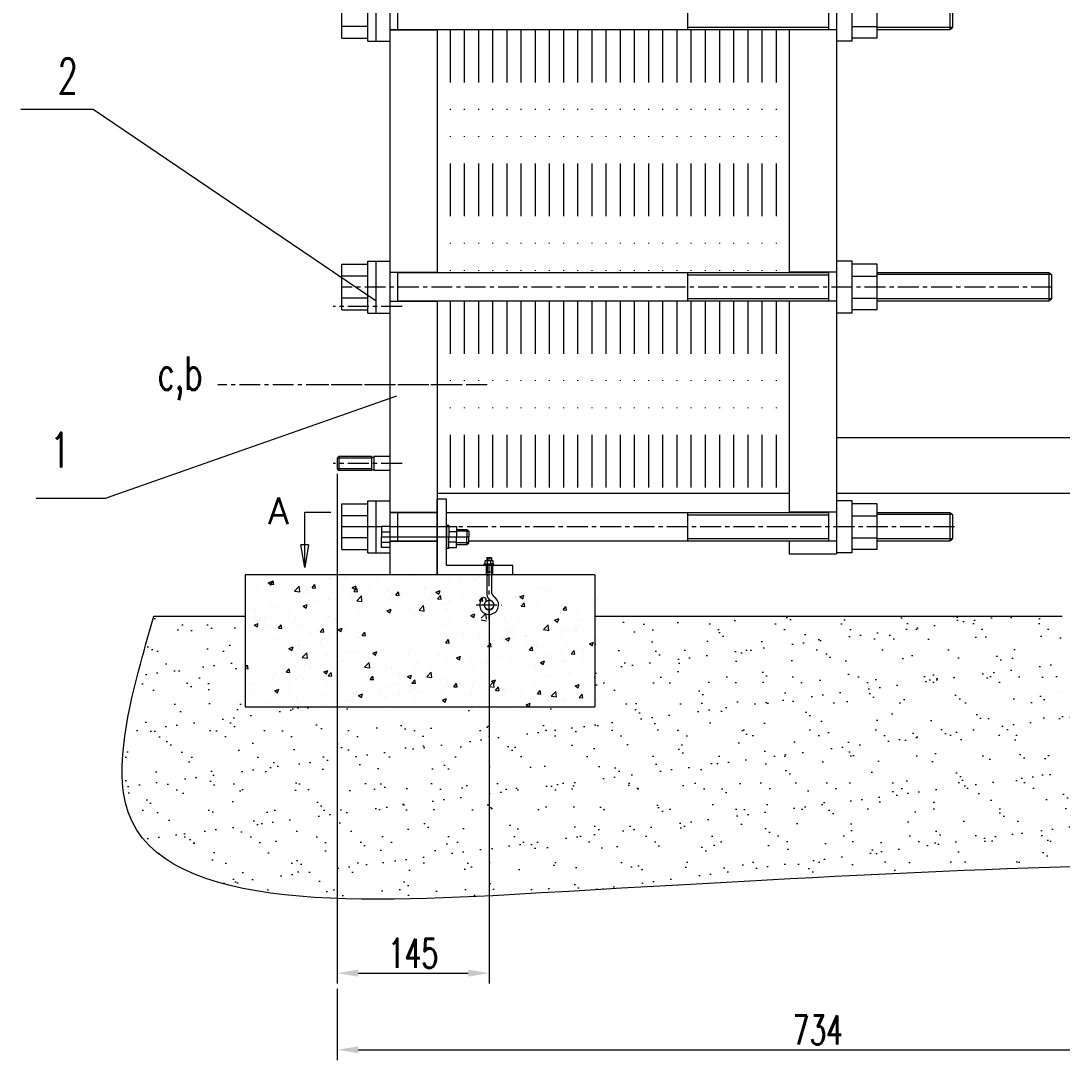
# Model space of a CAD drawing. Header units: millimetres. Extents: x -394 to 6212, y -2458 to 809.
# Drawn here: x 5057.6 to 5182.5, y -1776.5 to -1651.7 of the extents above; entities that cross this region are included whole.
import ezdxf

# ---------------------------------------------------------------- set-up
doc = ezdxf.new("R2010")
doc.units = ezdxf.units.MM
doc.header["$PDSIZE"] = -5
doc.linetypes.add('CENTERX2', pattern=[4, 2.5, -0.5, 0.5, -0.5])
doc.linetypes.add('DIVIDE', pattern=[31.75, 12.7, -6.35, 0, -6.35, 0, -6.35])
doc.layers.get('0').update_dxf_attribs({"lineweight": 18})
doc.layers.get('DEFPOINTS').update_dxf_attribs({"lineweight": 18})
for name, color, linetype, lineweight, true_color in [('1', 1, 'Continuous', 18, 0xff0000), ('2', 2, 'Continuous', 18, 0xffff00), ('3', 3, 'CENTERX2', 18, 0x00ff00), ('4', 4, 'DIVIDE', 18, 0x00ffff)]:
    doc.layers.add(name, color=color, linetype=linetype, lineweight=lineweight, true_color=true_color)
doc.styles.add('HZ', font='txt.shx', dxfattribs={"width": 0.67, "bigfont": 'hztxt.shx'})
doc.styles.get("Standard").update_dxf_attribs({"font": 'txt.shx', "bigfont": 'gbcbig.shx'})
doc.styles.add('STYLE1', font='txt.shx', dxfattribs={"width": 0.67, "bigfont": 'hztxt.shx'})
doc.dimstyles.new('STANDARD$0', dxfattribs={"dimtxt": 3.5, "dimasz": 2.5, "dimexe": 1.25, "dimexo": 0.625, "dimtad": 1, "dimdec": 4, "dimdsep": 46, "dimtxsty": 'HZ', "dimcen": 2.5, "dimdle": 5, "dimadec": 0, "dimazin": 0, "dimtfac": 1, "dimtmove": 0, "dimatfit": 3, "dimfxl": 1, "dimtolj": 1, "dimlwd": -1, "dimlwe": -1, "dimarcsym": 0})

# ---------------------------------------------------------------- blocks, each defined once
blk = doc.blocks.new('_CLOSED')
at = {"color": 0, "linetype": 'ByBlock', "lineweight": -2}
for p, q in [((-1, 0.166667), (0, 0)), ((-1, 0.166667), (-1, -0.166667)), ((0, 0), (-1, -0.166667)), ((0, 0), (-1, 0))]:
    blk.add_line(p, q, dxfattribs=at)
blk = doc.blocks.new('*D397')
at = {"color": 0}
for p, q in [((5095.53, -1706.1), (5095.53, -1767.28)), ((5113.76, -1722.46), (5113.76, -1767.28)), ((5098.03, -1766.03), (5111.26, -1766.03))]:
    blk.add_line(p, q, dxfattribs=at)
for points in [[(5098.03, -1765.61), (5098.03, -1766.45), (5095.53, -1766.03)], [(5111.26, -1765.61), (5111.26, -1766.45), (5113.76, -1766.03)]]:
    blk.add_solid(points, dxfattribs=at)
at = {"layer": 'DEFPOINTS', "color": 0}
for p in [(5095.53, -1705.48), (5113.76, -1721.83), (5113.76, -1766.03)]:
    blk.add_point(p, dxfattribs=at)
at = {"color": 0, "insert": (5104.64, -1763.65), "char_height": 3.5, "attachment_point": 5, "style": 'HZ'}
blk.add_mtext('\\A1;145', dxfattribs=at)
blk = doc.blocks.new('*D398')
at = {"color": 0}
for p, q in [((5210.91, -1718.84), (5210.91, -1776.48)), ((5095.53, -1767.9), (5095.53, -1776.48)), ((5098.03, -1775.23), (5208.41, -1775.23))]:
    blk.add_line(p, q, dxfattribs=at)
for points in [[(5098.03, -1774.81), (5098.03, -1775.64), (5095.53, -1775.23)], [(5208.41, -1774.81), (5208.41, -1775.64), (5210.91, -1775.23)]]:
    blk.add_solid(points, dxfattribs=at)
at = {"layer": 'DEFPOINTS', "color": 0}
for p in [(5210.91, -1718.22), (5095.53, -1767.28), (5210.91, -1775.23)]:
    blk.add_point(p, dxfattribs=at)
at = {"color": 0, "insert": (5153.22, -1772.85), "char_height": 3.5, "attachment_point": 5, "style": 'HZ'}
blk.add_mtext('\\A1;734', dxfattribs=at)

msp = doc.modelspace()

# ---------------------------------------------------------------- hatches: boundary and pattern name
at = {"layer": '2'}
h = msp.add_hatch(dxfattribs=at)
h.set_pattern_fill('AR-SAND', color=256, scale=0.1, style=0)
h.set_pattern_definition([(37.5, (3713.191, -2369.4967), (-0.160003, 4.894132), [0, -3.8608, 0, -4.318, 0, -4.1275]), (7.5, (3713.191, -2369.497), (4.495233, 7.16825), [0, -2.0828, 0, -3.4798, 0, -1.3335]), (327.5, (3710.067, -2369.4967), (7.909924, 0.014372), [0, -1.27, 0, -4.572, 0, -5.969]), (317.5, (3710.067, -2369.497), (7.635565, 2.229293), [0, -0.635, 0, -2.9972, 0, -3.429])])
edge = h.paths.add_edge_path(flags=0)
edge.add_spline(control_points=[(5073.53123, -1723.18442), (5070.98253, -1732.03564), (5063.00302, -1759.74711), (5143.56967, -1755.01234), (5180.57235, -1752.92829), (5220.7787, -1752.56998), (5225.57233, -1750.75601)], knot_values=[0, 0, 0, 0, 24.206218146, 75.785082964, 166.21556934, 183.086751471, 183.086751471, 183.086751471, 183.086751471], weights=[1, 1, 1, 1, 1, 1, 1], degree=3, periodic=0)
edge.add_line((5225.57233, -1750.75601), (5216.89312, -1734.05867))
edge.add_line((5216.89312, -1734.05867), (5182.5379, -1734.05867))
edge.add_line((5182.5379, -1734.05867), (5182.5379, -1723.18442))
edge.add_line((5182.5379, -1723.18442), (5126.44263, -1723.18442))
edge.add_line((5126.44263, -1723.18442), (5126.44263, -1734.05867))
edge.add_line((5126.44263, -1734.05867), (5084.48943, -1734.05867))
edge.add_line((5084.48943, -1734.05867), (5084.48943, -1723.18442))
edge.add_line((5084.48943, -1723.18442), (5073.53123, -1723.18442))

# ---------------------------------------------------------------- linework, layer by layer
at = {"lineweight": 0}
for p, q in [((5099.63438, -1704.23232), (5095.53056, -1704.23232)), ((5099.63438, -1705.4772), (5095.53056, -1705.4772))]:
    msp.add_line(p, q, dxfattribs=at)
at = {"layer": '1', "ltscale": 0.25}
for p, q in [((5155.46076, -1573.97425), (5155.46076, -1715.69905)), ((5101.8521, -1601.53045), (5101.8521, -1701.54925)), ((5155.46076, -1647.93948), (5155.46076, -1654.17758)), ((5169.05413, -1649.35723), (5169.05413, -1652.75983)), ((5169.39433, -1649.6087), (5169.39433, -1652.50835)), ((5107.5221, -1652.75983), (5107.5221, -1663.55995)), ((5149.79076, -1652.75983), (5149.79076, -1663.55995)), ((5169.05413, -1652.75983), (5169.39433, -1652.50835)), ((5099.21593, -1654.17758), (5101.8521, -1654.17758)), ((5107.5221, -1657.47966), (5107.5221, -1681.92183)), ((5149.79076, -1657.47966), (5149.79076, -1681.92183)), ((5099.21593, -1680.56484), (5101.8521, -1680.56484)), ((5099.21593, -1680.56484), (5101.8521, -1680.56484)), ((5101.8521, -1680.50408), (5101.8521, -1686.74218)), ((5155.46076, -1680.56484), (5155.46076, -1686.80293)), ((5180.92237, -1681.92183), (5180.92237, -1685.32443)), ((5180.92237, -1681.92183), (5181.26257, -1682.17331)), ((5181.26257, -1682.17331), (5181.26257, -1685.07296)), ((5181.26257, -1682.23406), (5181.26257, -1685.07296)), ((5107.5221, -1685.32443), (5107.5221, -1708.43994)), ((5149.79076, -1685.32443), (5149.79076, -1708.43994)), ((5180.92237, -1685.32443), (5181.26257, -1685.07296)), ((5099.21593, -1686.80293), (5101.8521, -1686.80293)), ((5101.8521, -1701.54925), (5101.8521, -1718.21905)), ((5149.79076, -1701.54925), (5149.79076, -1703.24995)), ((5201.14537, -1701.77605), (5155.46076, -1701.77605)), ((5107.5221, -1706.65255), (5107.5221, -1718.21905)), ((5149.79076, -1706.65255), (5149.79076, -1710.74031)), ((5099.21593, -1709.32256), (5101.8521, -1709.32256)), ((5149.79076, -1708.43994), (5107.5221, -1708.43994)), ((5201.14537, -1708.43994), (5155.46076, -1708.43994)), ((5155.46076, -1709.32256), (5155.46076, -1715.56066)), ((5169.05413, -1710.74031), (5169.05413, -1714.14291)), ((5169.05413, -1710.74031), (5169.39433, -1710.99178)), ((5169.39433, -1710.99178), (5169.39433, -1713.89143)), ((5100.83076, -1712.43508), (5100.83076, -1713.68305)), ((5101.8521, -1712.43508), (5100.83076, -1712.43508)), ((5100.83076, -1713.05906), (5101.8521, -1713.05906)), ((5101.8521, -1712.43508), (5101.8521, -1714.93102)), ((5108.6561, -1712.29787), (5108.6561, -1715.06823)), ((5108.92412, -1712.29787), (5108.6561, -1712.29787)), ((5108.92412, -1712.29787), (5108.92412, -1713.68305)), ((5108.92412, -1712.43508), (5109.86857, -1712.43508)), ((5109.86857, -1713.05906), (5108.92412, -1713.05906)), ((5109.86857, -1712.43508), (5109.86857, -1713.68305)), ((5109.86857, -1712.77698), (5111.10548, -1712.77698)), ((5111.10548, -1712.77698), (5111.10548, -1713.68305)), ((5111.10548, -1712.77698), (5111.31499, -1712.97762)), ((5111.31499, -1712.97762), (5111.31499, -1713.68305)), ((5100.83076, -1714.93102), (5100.83076, -1713.68305)), ((5100.83076, -1714.30703), (5101.8521, -1714.30703)), ((5108.92412, -1715.06823), (5108.92412, -1713.68305)), ((5109.86857, -1714.30703), (5108.92412, -1714.30703)), ((5109.86857, -1714.93102), (5109.86857, -1713.68305)), ((5109.86857, -1714.93102), (5109.86857, -1713.68305)), ((5109.86857, -1714.58911), (5111.10548, -1714.58911)), ((5111.10548, -1714.58911), (5111.10548, -1713.68305)), ((5111.10548, -1714.58911), (5111.31499, -1714.38848)), ((5111.31499, -1714.38848), (5111.31499, -1713.68305)), ((5149.79076, -1714.14291), (5149.79076, -1715.69905)), ((5169.05413, -1714.14291), (5169.39433, -1713.89143)), ((5099.21593, -1715.56066), (5101.8521, -1715.56066)), ((5101.8521, -1714.93102), (5100.83076, -1714.93102)), ((5108.92412, -1715.06823), (5108.6561, -1715.06823)), ((5108.92412, -1714.93102), (5109.86857, -1714.93102)), ((5149.79076, -1715.69905), (5155.46076, -1715.69905)), ((5107.5221, -1718.21905), (5101.8521, -1718.21905))]:
    msp.add_line(p, q, dxfattribs=at)
at = {"layer": '1'}
for p, q in [((5096.07821, -1653.79951), (5096.07821, -1648.31755)), ((5099.21593, -1654.17758), (5099.21593, -1647.93948)), ((5100.21049, -1654.17758), (5100.21049, -1647.93948)), ((5157.35109, -1654.17758), (5157.35109, -1647.93948)), ((5160.32836, -1653.79951), (5160.32836, -1648.31755)), ((5102.79726, -1652.80709), (5102.79726, -1649.30997)), ((5137.61849, -1652.75983), (5137.61849, -1649.35723)), ((5154.51559, -1652.80709), (5154.51559, -1649.30997)), ((5099.21593, -1652.38176), (5096.07821, -1652.38176)), ((5101.8521, -1652.75983), (5154.51559, -1652.75983)), ((5101.8521, -1652.80709), (5107.5221, -1652.80709)), ((5155.46076, -1652.80709), (5149.79076, -1652.80709)), ((5157.35109, -1652.38176), (5160.32836, -1652.38176)), ((5160.32836, -1652.75983), (5169.05413, -1652.75983)), ((5096.07821, -1653.79951), (5099.21593, -1653.79951)), ((5157.35109, -1654.17758), (5155.46076, -1654.17758)), ((5160.32836, -1653.79951), (5157.35109, -1653.79951)), ((5099.21593, -1686.80293), (5099.21593, -1680.56484)), ((5100.21049, -1686.80293), (5100.21049, -1680.56484)), ((5157.35109, -1680.56484), (5155.46076, -1680.56484)), ((5157.35109, -1686.80293), (5157.35109, -1680.56484)), ((5096.07821, -1686.42487), (5096.07821, -1680.9429)), ((5096.07821, -1680.9429), (5099.21593, -1680.9429)), ((5096.07821, -1680.9429), (5099.21593, -1680.9429)), ((5101.8521, -1681.87458), (5107.5221, -1681.87458)), ((5102.79726, -1685.37169), (5102.79726, -1681.87458)), ((5102.79726, -1681.92183), (5154.51559, -1681.92183)), ((5137.61849, -1685.32443), (5137.61849, -1681.92183)), ((5155.46076, -1681.87458), (5149.79076, -1681.87458)), ((5154.51559, -1685.37169), (5154.51559, -1681.87458)), ((5160.32836, -1680.9429), (5157.35109, -1680.9429)), ((5160.32836, -1686.42487), (5160.32836, -1680.9429)), ((5160.32836, -1681.92183), (5180.92237, -1681.92183)), ((5099.21593, -1682.36065), (5096.07821, -1682.36065)), ((5157.35109, -1682.36065), (5160.32836, -1682.36065)), ((5099.21593, -1685.00712), (5096.07821, -1685.00712)), ((5101.8521, -1685.37169), (5107.5221, -1685.37169)), ((5102.79726, -1685.32443), (5154.51559, -1685.32443)), ((5155.46076, -1685.37169), (5149.79076, -1685.37169)), ((5157.35109, -1685.00712), (5160.32836, -1685.00712)), ((5160.32836, -1685.32443), (5180.92237, -1685.32443)), ((5096.07821, -1686.42487), (5099.21593, -1686.42487)), ((5157.35109, -1686.80293), (5155.46076, -1686.80293)), ((5160.32836, -1686.42487), (5157.35109, -1686.42487)), ((5099.21593, -1715.56066), (5099.21593, -1709.32256)), ((5100.21049, -1715.56066), (5100.21049, -1709.32256)), ((5157.35109, -1709.32256), (5155.46076, -1709.32256)), ((5157.35109, -1715.56066), (5157.35109, -1709.32256)), ((5096.07821, -1709.70063), (5099.21593, -1709.70063)), ((5096.07821, -1709.70063), (5099.21593, -1709.70063)), ((5096.07821, -1715.18259), (5096.07821, -1709.70063)), ((5101.8521, -1710.69305), (5107.5221, -1710.69305)), ((5101.8521, -1710.74031), (5107.5221, -1710.74031)), ((5102.79726, -1714.19017), (5102.79726, -1710.69305)), ((5108.6561, -1710.74031), (5154.51559, -1710.74031)), ((5137.61849, -1714.14291), (5137.61849, -1710.74031)), ((5155.46076, -1710.69305), (5149.79076, -1710.69305)), ((5154.51559, -1714.19017), (5154.51559, -1710.69305)), ((5160.32836, -1709.70063), (5157.35109, -1709.70063)), ((5160.32836, -1715.18259), (5160.32836, -1709.70063)), ((5160.32836, -1710.74031), (5169.05413, -1710.74031)), ((5099.21593, -1711.11837), (5096.07821, -1711.11837)), ((5157.35109, -1711.11837), (5160.32836, -1711.11837)), ((5099.21593, -1713.76484), (5096.07821, -1713.76484)), ((5101.8521, -1714.14291), (5107.5221, -1714.14291)), ((5101.8521, -1714.19017), (5107.5221, -1714.19017)), ((5111.31499, -1714.14291), (5154.51559, -1714.14291)), ((5155.46076, -1714.19017), (5149.79076, -1714.19017)), ((5157.35109, -1713.76484), (5160.32836, -1713.76484)), ((5160.32836, -1714.14291), (5169.05413, -1714.14291)), ((5096.07821, -1715.18259), (5099.21593, -1715.18259)), ((5157.35109, -1715.56066), (5155.46076, -1715.56066)), ((5160.32836, -1715.18259), (5157.35109, -1715.18259)), ((5113.17443, -1717.08505), (5113.17443, -1716.88694)), ((5113.17443, -1716.88694), (5114.34376, -1716.88694)), ((5113.4819, -1716.19126), (5113.5281, -1716.14506)), ((5113.4819, -1716.19126), (5114.0363, -1716.19126)), ((5113.4819, -1716.19126), (5113.4819, -1716.55074)), ((5113.4819, -1717.08505), (5113.4819, -1720.54285)), ((5113.5281, -1716.14506), (5113.9901, -1716.14506)), ((5114.0363, -1716.19126), (5113.9901, -1716.14506)), ((5114.0363, -1716.19126), (5114.0363, -1716.55074)), ((5114.0363, -1717.08505), (5114.0363, -1720.21373)), ((5114.34376, -1717.08505), (5114.34376, -1716.88694))]:
    msp.add_line(p, q, dxfattribs=at)
at = {"layer": '1', "lineweight": 0}
for p, q in [((5095.73804, -1704.02484), (5095.53056, -1704.23232)), ((5095.53056, -1704.23232), (5095.53056, -1705.4772)), ((5099.63767, -1704.02484), (5095.73804, -1704.02484)), ((5095.73804, -1704.02484), (5095.73804, -1705.68468)), ((5099.63438, -1704.02484), (5099.63438, -1705.68468)), ((5099.63767, -1704.55477), (5099.63438, -1704.55477)), ((5101.8521, -1704.02484), (5099.9451, -1704.02484)), ((5099.9456, -1704.02484), (5099.9456, -1705.68468)), ((5095.73804, -1705.68468), (5095.53056, -1705.4772)), ((5099.63767, -1705.68468), (5095.73804, -1705.68468)), ((5099.63767, -1705.68468), (5099.63438, -1705.68468)), ((5099.63767, -1705.68468), (5099.63438, -1705.68468)), ((5101.8521, -1705.68468), (5099.9451, -1705.68468)), ((5126.44263, -1718.21905), (5084.48943, -1718.21905)), ((5084.48943, -1718.21905), (5084.48943, -1734.05867)), ((5113.4819, -1717.84354), (5114.0363, -1717.84354)), ((5126.44263, -1718.21905), (5126.44263, -1734.05867)), ((5073.53123, -1723.18442), (5084.48943, -1723.18442)), ((5126.44263, -1723.18442), (5182.5379, -1723.18442)), ((5084.48943, -1734.05867), (5126.44263, -1734.05867))]:
    msp.add_line(p, q, dxfattribs=at)
at = {"layer": '1', "ltscale": 200}
for p, q in [((5108.6561, -1709.14705), (5107.5221, -1709.14705)), ((5107.5221, -1718.21905), (5107.5221, -1709.14705)), ((5108.6561, -1717.08505), (5108.6561, -1709.14705)), ((5116.5941, -1717.08505), (5108.6561, -1717.08505)), ((5116.5941, -1718.21905), (5116.5941, -1717.08505)), ((5116.5941, -1718.21905), (5107.5221, -1718.21905))]:
    msp.add_line(p, q, dxfattribs=at)
at = {"layer": '1', "ltscale": 0.1}
for p, q in [((5114.25393, -1716.55074), (5113.29012, -1716.55074)), ((5113.29012, -1716.88396), (5113.29012, -1716.55074)), ((5113.39602, -1717.08505), (5113.39602, -1718.21905)), ((5113.5788, -1716.88396), (5113.5788, -1716.55074)), ((5113.96526, -1716.88396), (5113.96526, -1716.55074)), ((5114.16068, -1717.08505), (5114.16068, -1718.21905)), ((5114.25393, -1716.88694), (5114.25393, -1716.55074))]:
    msp.add_line(p, q, dxfattribs=at)
at = {"layer": '1', "lineweight": 0}
for centre, start, end in [((5099.79139, -1703.91044), 216.6590614, 323.3409386), ((5099.79139, -1705.79909), 36.6590614, 143.3409386)]:
    msp.add_arc(centre, 0.19162, start, end, dxfattribs=at)
at = {"layer": '1'}
for centre, radius, start, end in [((5113.7591, -1721.83181), 1.14007, 136.2364017, 56.1390686), ((5114.2904, -1720.54285), 0.8085, 180, 247.5989023), ((5114.8448, -1720.21373), 0.8085, 180, 236.1390686), ((5113.13594, -1721.23498), 0.2772, 316.2364017, 136.2364017), ((5113.7591, -1721.83181), 0.58567, 136.2364017, 67.5989023)]:
    msp.add_arc(centre, radius, start, end, dxfattribs=at)
at = {"layer": '2'}
for p, q in [((5137.61849, -1652.47628), (5154.51559, -1652.47628)), ((5137.61849, -1682.20538), (5154.51559, -1682.20538)), ((5137.61849, -1685.04088), (5154.51559, -1685.04088)), ((5091.63927, -1714.62527), (5091.63927, -1710.71037)), ((5091.63927, -1710.71037), (5094.76318, -1710.71037)), ((5137.61849, -1711.02386), (5154.51559, -1711.02386)), ((5137.61849, -1713.85936), (5154.51559, -1713.85936)), ((5113.5281, -1716.14506), (5113.5281, -1716.55074)), ((5113.5281, -1717.08505), (5113.5281, -1717.84354)), ((5113.9901, -1716.14506), (5113.9901, -1716.55074)), ((5113.9901, -1717.08505), (5113.9901, -1717.84354)), ((5096.36356, -1718.39803), (5096.36356, -1718.39803)), ((5104.43002, -1718.32616), (5104.43002, -1718.32616)), ((5113.54524, -1718.21905), (5113.61411, -1718.2655)), ((5113.61319, -1718.26782), (5113.62955, -1718.21905)), ((5117.1793, -1718.26947), (5117.1793, -1718.26947)), ((5087.26455, -1719.16713), (5087.75467, -1718.97899)), ((5087.26455, -1719.16713), (5087.61274, -1719.40199)), ((5087.5006, -1719.35589), (5087.83806, -1718.95372)), ((5087.5006, -1719.35589), (5087.919, -1719.39249)), ((5087.5392, -1719.55978), (5087.5392, -1719.55978)), ((5087.55659, -1719.55759), (5087.55659, -1719.55759)), ((5087.61182, -1719.40429), (5087.75375, -1718.98128)), ((5087.91808, -1719.39479), (5087.83715, -1718.95602)), ((5090.19032, -1719.21075), (5090.19032, -1719.21075)), ((5090.41402, -1720.16154), (5090.95924, -1719.5933)), ((5091.03562, -1720.25983), (5090.95828, -1719.59504)), ((5091.15065, -1719.06472), (5091.15065, -1719.06472)), ((5092.52142, -1719.79515), (5092.85888, -1719.39298)), ((5092.9389, -1719.83406), (5092.85797, -1719.39528)), ((5094.61118, -1718.62874), (5094.61118, -1718.62874)), ((5094.68639, -1718.61659), (5094.68639, -1718.61659)), ((5097.32445, -1719.72775), (5097.81458, -1719.53961)), ((5097.67172, -1719.96491), (5097.81366, -1719.5419)), ((5100.34772, -1719.02689), (5100.34772, -1719.02689)), ((5105.36678, -1719.48101), (5105.36678, -1719.48101)), ((5105.99755, -1719.64814), (5105.99755, -1719.64814)), ((5109.00249, -1718.95617), (5109.00249, -1718.95617)), ((5110.18963, -1719.16239), (5110.18963, -1719.16239)), ((5110.4184, -1719.06612), (5110.4184, -1719.06612)), ((5112.17078, -1718.83542), (5112.17078, -1718.83542)), ((5112.59655, -1718.4633), (5112.59655, -1718.4633)), ((5114.27193, -1718.46166), (5114.27193, -1718.46166)), ((5114.8219, -1718.48639), (5114.8219, -1718.48639)), ((5120.91606, -1718.42735), (5120.91606, -1718.42735)), ((5182.47165, -1719.65392), (5182.47165, -1719.65392)), ((5085.78682, -1719.79049), (5085.78682, -1719.79049)), ((5088.1534, -1719.78217), (5088.1534, -1719.78217)), ((5090.41402, -1720.16153), (5091.03657, -1720.25809)), ((5091.89016, -1719.94005), (5091.89016, -1719.94005)), ((5092.18311, -1720.42836), (5092.18311, -1720.42836)), ((5092.52142, -1719.79515), (5092.93982, -1719.83176)), ((5095.62692, -1720.09794), (5095.62692, -1720.09794)), ((5096.26542, -1719.72763), (5096.26542, -1719.72763)), ((5097.17319, -1720.80989), (5097.17319, -1720.80989)), ((5097.32445, -1719.72775), (5097.67265, -1719.96261)), ((5097.54224, -1720.23442), (5097.8797, -1719.83225)), ((5097.54224, -1720.23442), (5097.96064, -1720.27102)), ((5097.95973, -1720.27333), (5097.87879, -1719.83455)), ((5097.8847, -1721.32017), (5098.42992, -1720.75193)), ((5098.23698, -1720.42201), (5098.23698, -1720.42201)), ((5098.5063, -1721.41847), (5098.42896, -1720.75368)), ((5099.36367, -1720.25582), (5099.36367, -1720.25582)), ((5101.59404, -1720.22787), (5101.59404, -1720.22787)), ((5101.83104, -1719.92914), (5101.83104, -1719.92914)), ((5102.02502, -1720.56386), (5102.02502, -1720.56386)), ((5102.56306, -1720.67368), (5102.90052, -1720.27151)), ((5102.56306, -1720.67368), (5102.98146, -1720.71029)), ((5102.98055, -1720.7126), (5102.89961, -1720.27382)), ((5103.10043, -1720.41371), (5103.10043, -1720.41371)), ((5103.34642, -1719.99717), (5103.34642, -1719.99717)), ((5106.10733, -1719.86313), (5106.10733, -1719.86313)), ((5106.83719, -1720.57159), (5106.83719, -1720.57159)), ((5107.38436, -1720.28836), (5107.87449, -1720.10022)), ((5107.38436, -1720.28836), (5107.73255, -1720.52322)), ((5107.58388, -1721.11295), (5107.92134, -1720.71078)), ((5107.73163, -1720.52553), (5107.87356, -1720.10253)), ((5108.00137, -1721.15187), (5107.92043, -1720.71309)), ((5110.57394, -1720.72947), (5110.57394, -1720.72947)), ((5112.51143, -1720.79356), (5112.51143, -1720.79356)), ((5114.3107, -1720.88736), (5114.3107, -1720.88736)), ((5116.04718, -1720.34543), (5116.04718, -1720.34543)), ((5116.9453, -1720.91135), (5116.9453, -1720.91135)), ((5117.40127, -1720.66526), (5117.40127, -1720.66526)), ((5117.44426, -1720.84898), (5117.93439, -1720.66083)), ((5117.44426, -1720.84898), (5117.79246, -1721.08384)), ((5117.79153, -1721.08615), (5117.93347, -1720.66315)), ((5119.15365, -1720.43455), (5119.15365, -1720.43455)), ((5119.68288, -1719.82059), (5119.68288, -1719.82059)), ((5121.02761, -1720.21061), (5121.02761, -1720.21061)), ((5121.80477, -1720.08552), (5121.80477, -1720.08552)), ((5087.47147, -1721.88785), (5087.47147, -1721.88785)), ((5088.10081, -1721.1291), (5088.10081, -1721.1291)), ((5088.34884, -1721.97164), (5088.34884, -1721.97164)), ((5091.06553, -1721.39498), (5091.06553, -1721.39498)), ((5091.44289, -1721.98547), (5091.93302, -1721.79732)), ((5091.4429, -1721.98547), (5091.79109, -1722.22033)), ((5091.79017, -1722.22262), (5091.9321, -1721.79962)), ((5092.76969, -1721.38962), (5092.76969, -1721.38962)), ((5093.86042, -1721.96533), (5093.86042, -1721.96533)), ((5094.52207, -1721.15891), (5094.52207, -1721.15891)), ((5094.60127, -1720.94685), (5094.60127, -1720.94685)), ((5097.8847, -1721.32017), (5098.50726, -1721.41672)), ((5097.94272, -1721.2646), (5097.94272, -1721.2646)), ((5105.28167, -1721.81126), (5105.28167, -1721.81126)), ((5105.35539, -1722.4788), (5105.90061, -1721.91057)), ((5105.97699, -1722.57711), (5105.89965, -1721.91232)), ((5107.58388, -1721.11295), (5108.00228, -1721.14955)), ((5108.57691, -1721.827), (5108.57691, -1721.827)), ((5108.91737, -1721.28643), (5108.91737, -1721.28643)), ((5110.32929, -1721.5963), (5110.32929, -1721.5963)), ((5112.6047, -1721.35411), (5112.94217, -1720.95194)), ((5112.6047, -1721.35411), (5113.0231, -1721.39071)), ((5112.863, -1721.41398), (5112.863, -1721.41398)), ((5113.02219, -1721.39303), (5112.94125, -1720.95426)), ((5112.98042, -1721.04917), (5112.98042, -1721.04917)), ((5117.62552, -1721.99148), (5117.96299, -1721.58931)), ((5117.62552, -1721.99148), (5118.04393, -1722.02808)), ((5118.04301, -1722.03041), (5117.96207, -1721.59163)), ((5118.04746, -1721.04524), (5118.04746, -1721.04524)), ((5119.59777, -1722.15085), (5119.59777, -1722.15085)), ((5121.78422, -1721.20313), (5121.78422, -1721.20313)), ((5122.64634, -1722.43074), (5122.98381, -1722.02857)), ((5123.06383, -1722.46968), (5122.98289, -1722.0309)), ((5123.19182, -1721.65797), (5123.19182, -1721.65797)), ((5125.52097, -1721.36101), (5125.52097, -1721.36101)), ((5126.13651, -1722.03368), (5126.13651, -1722.03368)), ((5126.72757, -1721.20984), (5126.72757, -1721.20984)), ((5085.69581, -1723.3668), (5085.69581, -1723.3668)), ((5085.69771, -1722.32066), (5085.69771, -1722.32066)), ((5086.79026, -1723.35914), (5086.79026, -1723.35914)), ((5089.77812, -1722.66607), (5089.77812, -1722.66607)), ((5094.51615, -1723.2771), (5094.51615, -1723.2771)), ((5098.15186, -1722.75227), (5098.15186, -1722.75227)), ((5099.75256, -1722.98875), (5099.75256, -1722.98875)), ((5101.5028, -1722.54608), (5101.99293, -1722.35794)), ((5101.5028, -1722.54608), (5101.851, -1722.78094)), ((5101.50494, -1722.75805), (5101.50494, -1722.75805)), ((5101.74592, -1722.25939), (5101.74592, -1722.25939)), ((5101.85007, -1722.78324), (5101.992, -1722.36024)), ((5104.15606, -1722.40902), (5104.15606, -1722.40902)), ((5104.69839, -1723.01355), (5104.69839, -1723.01355)), ((5105.35539, -1722.4788), (5105.97795, -1722.57535)), ((5108.7807, -1722.31282), (5108.7807, -1722.31282)), ((5111.56271, -1723.10669), (5112.05284, -1722.91855)), ((5111.56271, -1723.10669), (5111.9109, -1723.34156)), ((5111.90998, -1723.34387), (5112.05191, -1722.92086)), ((5112.42631, -1723.12381), (5112.42631, -1723.12381)), ((5112.82608, -1723.43933), (5113.3713, -1722.87109)), ((5113.44767, -1723.53764), (5113.37034, -1722.87285)), ((5115.96206, -1722.67568), (5115.96206, -1722.67568)), ((5117.31216, -1723.19543), (5117.31216, -1723.19543)), ((5119.96328, -1722.84641), (5119.96328, -1722.84641)), ((5122.64634, -1722.43074), (5123.06475, -1722.46735)), ((5124.38414, -1722.26439), (5124.38414, -1722.26439)), ((5182.38254, -1722.18409), (5182.38254, -1722.18409)), ((5084.52944, -1724.14153), (5084.52944, -1724.14153)), ((5085.56134, -1724.24318), (5086.05147, -1724.05504)), ((5085.56134, -1724.24318), (5085.90953, -1724.47804)), ((5085.90861, -1724.48034), (5086.05054, -1724.05733)), ((5087.38635, -1724.21811), (5087.38635, -1724.21811)), ((5088.26619, -1724.29941), (5088.26619, -1724.29941)), ((5088.47186, -1724.62123), (5088.80932, -1724.21906)), ((5088.47186, -1724.62123), (5088.89026, -1724.65784)), ((5088.88934, -1724.66014), (5088.8084, -1724.22136)), ((5090.52702, -1723.51702), (5090.52702, -1723.51702)), ((5090.9282, -1724.1505), (5090.9282, -1724.1505)), ((5090.98041, -1723.72523), (5090.98041, -1723.72523)), ((5092.00295, -1724.4573), (5092.00295, -1724.4573)), ((5092.68058, -1723.9198), (5092.68058, -1723.9198)), ((5093.49268, -1725.0605), (5093.83014, -1724.65833)), ((5093.91016, -1725.09941), (5093.82922, -1724.66063)), ((5094.26377, -1723.67491), (5094.26377, -1723.67491)), ((5095.33171, -1723.57077), (5095.33171, -1723.57077)), ((5095.62124, -1724.8038), (5096.11137, -1724.61566)), ((5095.73971, -1724.61518), (5095.73971, -1724.61518)), ((5095.96851, -1725.04096), (5096.11045, -1724.61795)), ((5096.53379, -1724.41502), (5096.53379, -1724.41502)), ((5098.00053, -1723.83279), (5098.00053, -1723.83279)), ((5100.61609, -1723.71429), (5100.61609, -1723.71429)), ((5101.6608, -1724.58965), (5101.6608, -1724.58965)), ((5101.73729, -1723.99067), (5101.73729, -1723.99067)), ((5108.4878, -1724.35718), (5108.4878, -1724.35718)), ((5108.83225, -1723.61669), (5108.83225, -1723.61669)), ((5109.2108, -1724.30644), (5109.2108, -1724.30644)), ((5111.13893, -1724.00815), (5111.13893, -1724.00815)), ((5112.82608, -1723.63743), (5113.44864, -1723.73399)), ((5112.94756, -1724.46433), (5112.94756, -1724.46433)), ((5115.55978, -1723.42614), (5115.55978, -1723.42614)), ((5116.68432, -1724.62221), (5116.68432, -1724.62221)), ((5119.51265, -1724.4811), (5119.51265, -1724.4811)), ((5120.29677, -1724.79607), (5120.84199, -1724.22783)), ((5120.73859, -1724.38726), (5120.73859, -1724.38726)), ((5120.91836, -1724.89438), (5120.84102, -1724.2296)), ((5121.62261, -1723.66731), (5122.11274, -1723.47917)), ((5121.62261, -1723.66731), (5121.97081, -1723.90217)), ((5121.96988, -1723.90449), (5122.11182, -1723.48148)), ((5123.1067, -1723.98823), (5123.1067, -1723.98823)), ((5124.8209, -1723.68652), (5124.8209, -1723.68652)), ((5126.64245, -1723.5401), (5126.64245, -1723.5401)), ((5126.94615, -1724.44554), (5126.94615, -1724.44554)), ((5086.50735, -1724.73252), (5086.50735, -1724.73252)), ((5088.36918, -1725.81649), (5088.36918, -1725.81649)), ((5092.45148, -1725.11576), (5092.45148, -1725.11576)), ((5093.49268, -1725.0605), (5093.91108, -1725.0971)), ((5094.43104, -1725.60736), (5094.43104, -1725.60736)), ((5095.62124, -1724.8038), (5095.96944, -1725.03866)), ((5097.91107, -1725.74964), (5097.91107, -1725.74964)), ((5098.06674, -1725.08252), (5098.06674, -1725.08252)), ((5098.5135, -1725.49976), (5098.85096, -1725.09759)), ((5098.5135, -1725.49976), (5098.9319, -1725.53637)), ((5098.93098, -1725.53868), (5098.85004, -1725.0999)), ((5099.47647, -1724.77306), (5099.47647, -1724.77306)), ((5099.66345, -1725.51893), (5099.66345, -1725.51893)), ((5110.68674, -1725.24672), (5110.68674, -1725.24672)), ((5112.34119, -1725.45407), (5112.34119, -1725.45407)), ((5112.57399, -1725.78873), (5112.57399, -1725.78873)), ((5114.42349, -1725.4046), (5114.42349, -1725.4046)), ((5115.74106, -1725.92503), (5116.23119, -1725.73688)), ((5115.87694, -1725.00594), (5115.87694, -1725.00594)), ((5116.08832, -1726.1622), (5116.23026, -1725.7392)), ((5116.65629, -1725.08799), (5116.65629, -1725.08799)), ((5118.1218, -1725.60729), (5118.1218, -1725.60729)), ((5118.16025, -1725.56248), (5118.16025, -1725.56248)), ((5120.29677, -1724.79607), (5120.91932, -1724.89262)), ((5120.42107, -1724.78009), (5120.42107, -1724.78009)), ((5121.89701, -1725.72037), (5121.89701, -1725.72037)), ((5122.54265, -1725.02527), (5122.54265, -1725.02527)), ((5124.15783, -1724.93798), (5124.15783, -1724.93798)), ((5124.29503, -1724.79457), (5124.29503, -1724.79457)), ((5125.63377, -1725.87825), (5125.63377, -1725.87825)), ((5126.4982, -1725.22349), (5126.4982, -1725.22349)), ((5126.55733, -1725.87036), (5126.55733, -1725.87036)), ((5084.49298, -1727.07866), (5084.48943, -1727.0482)), ((5084.48943, -1727.07622), (5084.49394, -1727.07692)), ((5085.3976, -1726.9173), (5085.3976, -1726.9173)), ((5087.30123, -1726.54836), (5087.30123, -1726.54836)), ((5089.08672, -1726.91138), (5089.08672, -1726.91138)), ((5089.13435, -1727.07518), (5089.13435, -1727.07518)), ((5089.73969, -1727.06152), (5090.22982, -1726.87337)), ((5089.73969, -1727.06152), (5090.08788, -1727.29638)), ((5090.08695, -1727.29867), (5090.22889, -1726.87567)), ((5090.83909, -1726.68068), (5090.83909, -1726.68068)), ((5090.89529, -1726.05549), (5090.89529, -1726.05549)), ((5093.49022, -1726.33165), (5093.49022, -1726.33165)), ((5101.57568, -1726.91991), (5101.57568, -1726.91991)), ((5108.49168, -1726.48946), (5108.49168, -1726.48946)), ((5108.55514, -1726.37829), (5108.8926, -1725.97612)), ((5108.55514, -1726.37829), (5108.97354, -1726.4149)), ((5108.74714, -1725.94694), (5108.74714, -1725.94694)), ((5108.97262, -1726.41722), (5108.89168, -1725.97844)), ((5109.29744, -1726.76904), (5109.29744, -1726.76904)), ((5113.57596, -1726.81756), (5113.91343, -1726.41539)), ((5113.57596, -1726.81756), (5113.99436, -1726.85416)), ((5113.71829, -1726.18702), (5113.71829, -1726.18702)), ((5113.99344, -1726.85648), (5113.91251, -1726.41771)), ((5115.47067, -1725.95632), (5115.47067, -1725.95632)), ((5115.74106, -1725.92503), (5116.08925, -1726.15989)), ((5118.3336, -1726.62496), (5118.3336, -1726.62496)), ((5118.59678, -1727.25682), (5118.93425, -1726.85465)), ((5119.01426, -1727.29575), (5118.93333, -1726.85697)), ((5119.42753, -1726.81136), (5119.42753, -1726.81136)), ((5122.4159, -1725.92423), (5122.4159, -1725.92423)), ((5123.02158, -1726.31849), (5123.02158, -1726.31849)), ((5125.80096, -1726.48564), (5126.29109, -1726.2975)), ((5125.80096, -1726.48564), (5126.14916, -1726.7205)), ((5126.14823, -1726.72282), (5126.29016, -1726.29982)), ((5084.66586, -1727.4934), (5084.66586, -1727.4934)), ((5090.81017, -1728.38575), (5090.81017, -1728.38575)), ((5091.34207, -1728.139), (5091.88729, -1727.57076)), ((5091.34207, -1728.139), (5091.96463, -1728.23555)), ((5091.96366, -1728.2373), (5091.88633, -1727.57251)), ((5092.87111, -1727.23307), (5092.87111, -1727.23307)), ((5094.34592, -1727.93762), (5094.34592, -1727.93762)), ((5096.60787, -1727.39095), (5096.60787, -1727.39095)), ((5097.82196, -1728.27981), (5097.82196, -1728.27981)), ((5097.98162, -1727.41278), (5097.98162, -1727.41278)), ((5099.79959, -1727.62213), (5100.28972, -1727.43399)), ((5099.79959, -1727.62213), (5100.14779, -1727.85699)), ((5100.14686, -1727.85929), (5100.28879, -1727.43629)), ((5100.32708, -1727.89093), (5100.32708, -1727.89093)), ((5100.34463, -1727.54884), (5100.34463, -1727.54884)), ((5100.47309, -1727.93079), (5100.47309, -1727.93079)), ((5104.08138, -1727.70672), (5104.08138, -1727.70672)), ((5107.81814, -1727.8646), (5107.81814, -1727.8646)), ((5108.66202, -1728.2772), (5108.66202, -1728.2772)), ((5109.8595, -1728.18274), (5110.34963, -1727.9946)), ((5109.8595, -1728.18274), (5110.2077, -1728.41761)), ((5110.16899, -1728.02643), (5110.16899, -1728.02643)), ((5110.20676, -1728.41991), (5110.3487, -1727.99691)), ((5111.5549, -1728.02249), (5111.5549, -1728.02249)), ((5112.25607, -1727.78433), (5112.25607, -1727.78433)), ((5114.25129, -1727.3257), (5114.25129, -1727.3257)), ((5115.29165, -1728.18037), (5115.29165, -1728.18037)), ((5115.79182, -1727.3362), (5115.79182, -1727.3362)), ((5116.28031, -1728.36817), (5116.28031, -1728.36817)), ((5118.59678, -1727.25682), (5119.01518, -1727.29343)), ((5119.02841, -1728.33826), (5119.02841, -1728.33826)), ((5120.70116, -1727.78615), (5120.70116, -1727.78615)), ((5122.45354, -1727.55545), (5122.45354, -1727.55545)), ((5123.6176, -1727.69609), (5123.95507, -1727.29392)), ((5123.6176, -1727.69609), (5124.03601, -1727.73269)), ((5124.03508, -1727.73502), (5123.95415, -1727.29624)), ((5125.08927, -1728.37392), (5125.08927, -1728.37392)), ((5125.10466, -1727.20642), (5125.10466, -1727.20642)), ((5126.47221, -1728.20061), (5126.47221, -1728.20061)), ((5084.48943, -1729.3673), (5084.75976, -1729.04514)), ((5084.48943, -1729.45319), (5084.84069, -1729.48392)), ((5084.83977, -1729.48622), (5084.75883, -1729.04744)), ((5087.21611, -1728.87862), (5087.21611, -1728.87862)), ((5088.99761, -1729.44156), (5088.99761, -1729.44156)), ((5089.44311, -1729.88658), (5089.78058, -1729.48441)), ((5089.86059, -1729.92549), (5089.77966, -1729.48671)), ((5091.64873, -1729.09253), (5091.64873, -1729.09253)), ((5092.16247, -1729.2924), (5092.16247, -1729.2924)), ((5096.06958, -1728.51052), (5096.06958, -1728.51052)), ((5096.24477, -1728.59167), (5096.24477, -1728.59167)), ((5098.81276, -1729.29763), (5099.35798, -1728.7294)), ((5098.81276, -1729.29763), (5099.43532, -1729.39418)), ((5099.43435, -1729.39593), (5099.35701, -1728.73114)), ((5101.49056, -1729.25016), (5101.49056, -1729.25016)), ((5102.00438, -1729.4279), (5102.00438, -1729.4279)), ((5105.02631, -1728.80203), (5105.02631, -1728.80203)), ((5106.08669, -1728.72717), (5106.08669, -1728.72717)), ((5107.45595, -1729.52992), (5107.45595, -1729.52992)), ((5111.87681, -1728.9479), (5111.87681, -1728.9479)), ((5113.62919, -1728.7172), (5113.62919, -1728.7172)), ((5119.34241, -1729.14162), (5119.34241, -1729.14162)), ((5119.91941, -1728.74336), (5120.40954, -1728.55522)), ((5119.91941, -1728.74336), (5120.2676, -1728.97822)), ((5120.26667, -1728.98054), (5120.4086, -1728.55753)), ((5121.00696, -1729.07465), (5121.00696, -1729.07465)), ((5122.76517, -1728.49614), (5122.76517, -1728.49614)), ((5122.93647, -1728.64874), (5122.93647, -1728.64874)), ((5126.50193, -1728.65402), (5126.50193, -1728.65402)), ((5087.24523, -1729.67227), (5087.24523, -1729.67227)), ((5087.77121, -1730.65215), (5087.77121, -1730.65215)), ((5088.08017, -1729.99314), (5088.08017, -1729.99314)), ((5089.44311, -1729.88658), (5089.86152, -1729.92318)), ((5090.72505, -1730.716), (5090.72505, -1730.716)), ((5091.50797, -1730.81003), (5091.50797, -1730.81003)), ((5093.83978, -1730.82937), (5093.83978, -1730.82937)), ((5093.91804, -1729.87985), (5094.40817, -1729.69171)), ((5093.91804, -1729.87985), (5094.26623, -1730.11471)), ((5094.2608, -1730.26787), (5094.2608, -1730.26787)), ((5094.2653, -1730.11701), (5094.40724, -1729.694)), ((5094.46394, -1730.32584), (5094.8014, -1729.92367)), ((5094.46394, -1730.32584), (5094.88234, -1730.36245)), ((5094.88141, -1730.36475), (5094.80048, -1729.92598)), ((5097.89651, -1729.74304), (5097.89651, -1729.74304)), ((5097.92208, -1730.12864), (5097.92208, -1730.12864)), ((5098.6316, -1730.69167), (5098.6316, -1730.69167)), ((5099.48476, -1730.76511), (5099.82222, -1730.36294)), ((5099.48476, -1730.76511), (5099.90316, -1730.80171)), ((5099.90224, -1730.80402), (5099.8213, -1730.36525)), ((5103.05245, -1730.10965), (5103.05245, -1730.10965)), ((5103.97794, -1730.44046), (5104.46807, -1730.25232)), ((5103.97794, -1730.44046), (5104.32614, -1730.67532)), ((5104.32521, -1730.67763), (5104.46714, -1730.25462)), ((5104.50558, -1731.20437), (5104.84304, -1730.8022)), ((5104.80483, -1729.87895), (5104.80483, -1729.87895)), ((5104.92306, -1731.24329), (5104.84212, -1730.80451)), ((5106.28345, -1730.45627), (5106.82866, -1729.88803)), ((5106.28345, -1730.45626), (5106.906, -1730.55282)), ((5106.90504, -1730.55457), (5106.8277, -1729.88978)), ((5108.5769, -1730.60746), (5108.5769, -1730.60746)), ((5112.17095, -1730.11458), (5112.17095, -1730.11458)), ((5112.84236, -1730.47612), (5112.84236, -1730.47612)), ((5114.03785, -1731.00108), (5114.52798, -1730.81293)), ((5114.38511, -1731.23825), (5114.52705, -1730.81525)), ((5115.7067, -1729.66645), (5115.7067, -1729.66645)), ((5116.92466, -1729.77539), (5116.92466, -1729.77539)), ((5118.85968, -1730.54704), (5118.85968, -1730.54704)), ((5120.61205, -1730.31633), (5120.61205, -1730.31633)), ((5123.26318, -1729.9673), (5123.26318, -1729.9673)), ((5126.38709, -1730.53087), (5126.38709, -1730.53087)), ((5085.51039, -1731.43454), (5085.51039, -1731.43454)), ((5087.13099, -1731.20888), (5087.13099, -1731.20888)), ((5088.03648, -1732.13757), (5088.52661, -1731.94942)), ((5088.03648, -1732.13757), (5088.38468, -1732.37243)), ((5088.38374, -1732.37472), (5088.52568, -1731.95172)), ((5089.24715, -1731.59242), (5089.24715, -1731.59242)), ((5089.75747, -1731.53011), (5089.75747, -1731.53011)), ((5089.80724, -1731.85342), (5089.80724, -1731.85342)), ((5092.9839, -1731.75031), (5092.9839, -1731.75031)), ((5094.2281, -1731.2714), (5094.2281, -1731.2714)), ((5095.24473, -1730.96792), (5095.24473, -1730.96792)), ((5095.98048, -1731.04069), (5095.98048, -1731.04069)), ((5096.72066, -1731.90819), (5096.72066, -1731.90819)), ((5097.81139, -1732.0733), (5097.81139, -1732.0733)), ((5098.98148, -1731.1258), (5098.98148, -1731.1258)), ((5100.45742, -1732.06608), (5100.45742, -1732.06608)), ((5101.40544, -1731.58042), (5101.40544, -1731.58042)), ((5102.71824, -1731.28369), (5102.71824, -1731.28369)), ((5104.50558, -1731.20437), (5104.92398, -1731.24098)), ((5104.67775, -1731.87759), (5104.67775, -1731.87759)), ((5104.94119, -1731.13229), (5104.94119, -1731.13229)), ((5106.455, -1731.44157), (5106.455, -1731.44157)), ((5108.76005, -1731.17686), (5108.76005, -1731.17686)), ((5109.5264, -1731.64364), (5109.86386, -1731.24147)), ((5109.5264, -1731.64364), (5109.9448, -1731.68024)), ((5109.94388, -1731.68256), (5109.86294, -1731.24378)), ((5110.03532, -1731.70878), (5110.03532, -1731.70878)), ((5110.19175, -1731.59946), (5110.19175, -1731.59946)), ((5111.7877, -1731.47808), (5111.7877, -1731.47808)), ((5113.75413, -1731.6149), (5114.29935, -1731.04666)), ((5113.75413, -1731.6149), (5114.37669, -1731.71145)), ((5113.92851, -1731.75734), (5113.92851, -1731.75734)), ((5114.03785, -1731.00108), (5114.38605, -1731.23594)), ((5114.37572, -1731.71321), (5114.29838, -1731.04842)), ((5114.43882, -1731.12905), (5114.43882, -1731.12905)), ((5114.54722, -1732.0829), (5114.88468, -1731.68073)), ((5114.54722, -1732.0829), (5114.96562, -1732.11951)), ((5114.9647, -1732.12183), (5114.88376, -1731.68305)), ((5115.62158, -1731.99671), (5115.62158, -1731.99671)), ((5117.66527, -1731.91522), (5117.66527, -1731.91522)), ((5119.25729, -1731.47188), (5119.25729, -1731.47188)), ((5119.56804, -1732.52217), (5119.90551, -1732.12)), ((5119.98552, -1732.5611), (5119.90458, -1732.12232)), ((5121.40203, -1732.07311), (5121.40203, -1732.07311)), ((5122.85135, -1730.979), (5122.85135, -1730.979)), ((5124.09775, -1731.56169), (5124.58788, -1731.37355)), ((5124.09776, -1731.56169), (5124.44595, -1731.79655)), ((5124.44502, -1731.79887), (5124.58695, -1731.37587)), ((5125.84254, -1732.14617), (5125.84254, -1732.14617)), ((5181.93186, -1731.60431), (5181.93186, -1731.60431)), ((5085.40374, -1732.43315), (5085.40374, -1732.43315)), ((5085.67517, -1732.23084), (5085.67517, -1732.23084)), ((5087.15612, -1732.20244), (5087.15612, -1732.20244)), ((5090.63993, -1733.04626), (5090.63993, -1733.04626)), ((5094.17568, -1732.59813), (5094.17568, -1732.59813)), ((5096.51315, -1733.27906), (5096.51315, -1733.27906)), ((5098.09639, -1732.69818), (5098.58652, -1732.51004)), ((5098.09639, -1732.69818), (5098.44458, -1732.93304)), ((5098.44365, -1732.93534), (5098.58558, -1732.51234)), ((5100.59545, -1732.57833), (5100.59545, -1732.57833)), ((5101.21097, -1732.87053), (5101.21097, -1732.87053)), ((5102.96334, -1732.63983), (5102.96334, -1732.63983)), ((5104.19417, -1732.22396), (5104.19417, -1732.22396)), ((5105.61447, -1732.2908), (5105.61447, -1732.2908)), ((5107.93093, -1732.38185), (5107.93093, -1732.38185)), ((5108.15629, -1733.2588), (5108.64642, -1733.07065)), ((5108.15629, -1733.25879), (5108.50449, -1733.49366)), ((5108.49178, -1732.93771), (5108.49178, -1732.93771)), ((5108.50355, -1733.49596), (5108.64549, -1733.07296)), ((5111.66769, -1732.53973), (5111.66769, -1732.53973)), ((5112.08584, -1732.44484), (5112.08584, -1732.44484)), ((5115.40445, -1732.69761), (5115.40445, -1732.69761)), ((5117.01819, -1733.30792), (5117.01819, -1733.30792)), ((5118.77057, -1733.07721), (5118.77057, -1733.07721)), ((5119.1412, -1732.8555), (5119.1412, -1732.8555)), ((5119.56804, -1732.52217), (5119.98644, -1732.55877)), ((5120.71795, -1733.2513), (5120.71795, -1733.2513)), ((5121.22482, -1732.77353), (5121.77004, -1732.2053)), ((5121.22482, -1732.77353), (5121.84738, -1732.87008)), ((5121.42169, -1732.72819), (5121.42169, -1732.72819)), ((5121.84641, -1732.87185), (5121.76907, -1732.20706)), ((5122.76623, -1733.30926), (5122.76623, -1733.30926)), ((5122.87796, -1733.01338), (5122.87796, -1733.01338)), ((5124.58886, -1732.96143), (5124.92633, -1732.55926)), ((5124.58886, -1732.96143), (5125.00727, -1732.99804)), ((5124.80026, -1732.55056), (5124.80026, -1732.55056)), ((5125.00634, -1733.00037), (5124.9254, -1732.56159)), ((5125.13878, -1732.23099), (5125.13878, -1732.23099)), ((5126.30197, -1732.86113), (5126.30197, -1732.86113)), ((5126.61472, -1733.17127), (5126.61472, -1733.17127)), ((5182.08857, -1732.29658), (5182.08857, -1732.29658)), ((5087.04588, -1733.53913), (5087.04588, -1733.53913)), ((5092.38661, -1734.03228), (5092.38661, -1734.03228)), ((5092.43084, -1733.9798), (5092.43084, -1733.9798)), ((5094.13899, -1733.80158), (5094.13899, -1733.80158)), ((5096.79011, -1733.45255), (5096.79011, -1733.45255)), ((5101.32032, -1733.91068), (5101.32032, -1733.91068)), ((5104.85607, -1733.46255), (5104.85607, -1733.46255)), ((5112.59734, -1733.88993), (5112.59734, -1733.88993)), ((5116.63565, -1733.95203), (5116.63565, -1733.95203)), ((5118.2162, -1733.81941), (5118.70633, -1733.63127)), ((5118.2162, -1733.81941), (5118.56439, -1734.05427)), ((5118.56346, -1734.05659), (5118.70539, -1733.63358)), ((5119.17217, -1733.80213), (5119.17217, -1733.80213))]:
    msp.add_line(p, q, dxfattribs=at)
at = {"layer": '2', "ltscale": 0.25}
for p, q in [((5169.39433, -1652.50835), (5160.32836, -1652.50835)), ((5181.26257, -1682.17331), (5160.32836, -1682.17331)), ((5181.26257, -1685.07296), (5160.32836, -1685.07296)), ((5169.39433, -1710.99178), (5160.32836, -1710.99178)), ((5111.31499, -1712.97762), (5109.86857, -1712.97762)), ((5111.31499, -1714.38848), (5109.86857, -1714.38848)), ((5169.39433, -1713.89143), (5160.32836, -1713.89143))]:
    msp.add_line(p, q, dxfattribs=at)
at = {"layer": '2', "ltscale": 0.5}
for p, q in [((5066.24805, -1662.35202), (5057.56245, -1662.35202)), ((5100.21049, -1685.38212), (5066.24805, -1662.35202)), ((5102.63489, -1696.77318), (5067.68532, -1709.05944)), ((5067.68532, -1709.05944), (5059.41342, -1709.05944)), ((5100.83076, -1712.44161), (5096.07821, -1712.44161)), ((5108.92412, -1712.44161), (5101.8521, -1712.44161)), ((5111.31499, -1713.68305), (5100.83076, -1713.68305))]:
    msp.add_line(p, q, dxfattribs=at)
at = {"layer": '2'}
msp.add_open_spline([(5237.23634, -1723.18442), (5236.26461, -1733.77827), (5234.55088, -1752.46134), (5181.56996, -1752.87211), (5143.56967, -1755.01234), (5063.00302, -1759.74711), (5070.98253, -1732.03564), (5073.53123, -1723.18442)], degree=3, knots=[0, 0, 0, 0, 1004.037317, 1770.697667523, 5047.966273089, 6917.222993412, 7794.474482048, 7794.474482048, 7794.474482048, 7794.474482048], dxfattribs=at)
at = {"layer": '3'}
for p, q in [((5181.33439, -1683.68388), (5096.07821, -1683.68388)), ((5110.28869, -1695.42565), (5081.22532, -1695.42565)), ((5113.52572, -1695.42565), (5092.25032, -1695.42565)), ((5169.60925, -1712.44161), (5109.86857, -1712.44161)), ((5113.7591, -1723.58484), (5113.7591, -1715.94427)), ((5112.19043, -1721.83181), (5115.2646, -1721.83181))]:
    msp.add_line(p, q, dxfattribs=at)
at = {"layer": '3', "lineweight": 0}
for p, q in [((5103.31173, -1685.99653), (5095.05572, -1685.99653)), ((5103.31173, -1704.85476), (5095.05572, -1704.85476))]:
    msp.add_line(p, q, dxfattribs=at)
at = {"layer": '3'}
msp.add_circle((5113.7591, -1721.83181), 0.5544, dxfattribs=at)
at = {"layer": '4', "ltscale": 0.5}
for p, q in [((5109.07375, -1652.75983), (5109.07375, -1681.92183)), ((5110.77475, -1652.75983), (5110.77475, -1681.92183)), ((5112.47575, -1652.75983), (5112.47575, -1681.92183)), ((5114.17675, -1652.75983), (5114.17675, -1681.92183)), ((5115.87775, -1652.75983), (5115.87775, -1681.92183)), ((5117.57875, -1652.75983), (5117.57875, -1681.92183)), ((5119.27975, -1652.75983), (5119.27975, -1681.92183)), ((5120.98075, -1652.75983), (5120.98075, -1681.92183)), ((5122.68175, -1652.75983), (5122.68175, -1681.92183)), ((5124.38275, -1652.75983), (5124.38275, -1681.92183)), ((5126.08375, -1652.75983), (5126.08375, -1681.92183)), ((5127.78475, -1652.75983), (5127.78475, -1681.92183)), ((5129.48575, -1652.75983), (5129.48575, -1681.92183)), ((5131.18675, -1652.75983), (5131.18675, -1681.92183)), ((5132.88775, -1652.75983), (5132.88775, -1681.92183)), ((5134.58875, -1652.75983), (5134.58875, -1681.92183)), ((5136.28975, -1652.75983), (5136.28975, -1681.92183)), ((5137.99075, -1652.75983), (5137.99075, -1681.92183)), ((5139.69175, -1652.75983), (5139.69175, -1681.92183)), ((5141.39275, -1652.75983), (5141.39275, -1681.92183)), ((5143.09375, -1652.75983), (5143.09375, -1681.92183)), ((5144.79475, -1652.75983), (5144.79475, -1681.92183)), ((5146.49575, -1652.75983), (5146.49575, -1681.92183)), ((5148.19675, -1652.75983), (5148.19675, -1681.92183)), ((5109.07375, -1685.32443), (5109.07375, -1708.43994)), ((5110.77475, -1685.32443), (5110.77475, -1708.43994)), ((5112.47575, -1685.32443), (5112.47575, -1708.43994)), ((5114.17675, -1685.32443), (5114.17675, -1708.43994)), ((5115.87775, -1685.32443), (5115.87775, -1708.43994)), ((5117.57875, -1685.32443), (5117.57875, -1708.43994)), ((5119.27975, -1685.32443), (5119.27975, -1708.43994)), ((5120.98075, -1685.32443), (5120.98075, -1708.43994)), ((5122.68175, -1685.32443), (5122.68175, -1708.43994)), ((5124.38275, -1685.32443), (5124.38275, -1708.43994)), ((5126.08375, -1685.32443), (5126.08375, -1708.43994)), ((5127.78475, -1685.32443), (5127.78475, -1708.43994)), ((5129.48575, -1685.32443), (5129.48575, -1708.43994)), ((5131.18675, -1685.32443), (5131.18675, -1708.43994)), ((5132.88775, -1685.32443), (5132.88775, -1708.43994)), ((5134.58875, -1685.32443), (5134.58875, -1708.43994)), ((5136.28975, -1685.32443), (5136.28975, -1708.43994)), ((5137.99075, -1685.32443), (5137.99075, -1708.43994)), ((5139.69175, -1685.32443), (5139.69175, -1708.43994)), ((5141.39275, -1685.32443), (5141.39275, -1708.43994)), ((5143.09375, -1685.32443), (5143.09375, -1708.43994)), ((5144.79475, -1685.32443), (5144.79475, -1708.43994)), ((5146.49575, -1685.32443), (5146.49575, -1708.43994)), ((5148.19675, -1685.32443), (5148.19675, -1708.43994))]:
    msp.add_line(p, q, dxfattribs=at)

# ---------------------------------------------------------------- block references
at = {"layer": '2', "xscale": 2.730000000000073, "yscale": 2.730000000000075, "zscale": 2.730000000000063, "rotation": 270}
msp.add_blockref('_CLOSED', (5091.63927, -1717.35527), dxfattribs=at)

# ---------------------------------------------------------------- texts
at = {"layer": '2', "ltscale": 0.5, "char_height": 4.2, "width": 4.02, "attachment_point": 7}
for s, insert in [('\\T1;{\\W0.67;2}', (5061.98874, -1660.46193)), ('\\T1;{\\W0.67;1}', (5061.0678, -1705.34076))]:
    msp.add_mtext(s, dxfattribs=dict(at, insert=insert))
at = {"layer": '2', "insert": (5073.9818, -1697.23363), "char_height": 4, "width": 21.2677143, "attachment_point": 7, "style": 'STYLE1'}
msp.add_mtext('\\T1;c,b', dxfattribs=at)
at = {"layer": '2', "insert": (5087.24312, -1708.94899), "char_height": 3.185, "width": 8.096361, "attachment_point": 1}
msp.add_mtext('\\T1;A', dxfattribs=at)

# ---------------------------------------------------------------- dimensions: what is measured, and where the dimension line sits
for base, p1, p2, text, picture, middle in [((5113.7591, -1766.02883), (5095.53056, -1705.4772), (5113.7591, -1721.83181), '145', '*D397', (5104.64483, -1763.65383)), ((5210.9053, -1775.22512), (5095.53056, -1767.27883), (5210.9053, -1718.21905), '734', '*D398', (5153.21793, -1772.85012))]:
    dim = msp.add_linear_dim(base=base, p1=p1, p2=p2, text=text, dimstyle='STANDARD$0')
    dim.commit()
    dim.dimension.update_dxf_attribs({"geometry": picture, "text_midpoint": middle})

doc.saveas('drawing.dxf')
